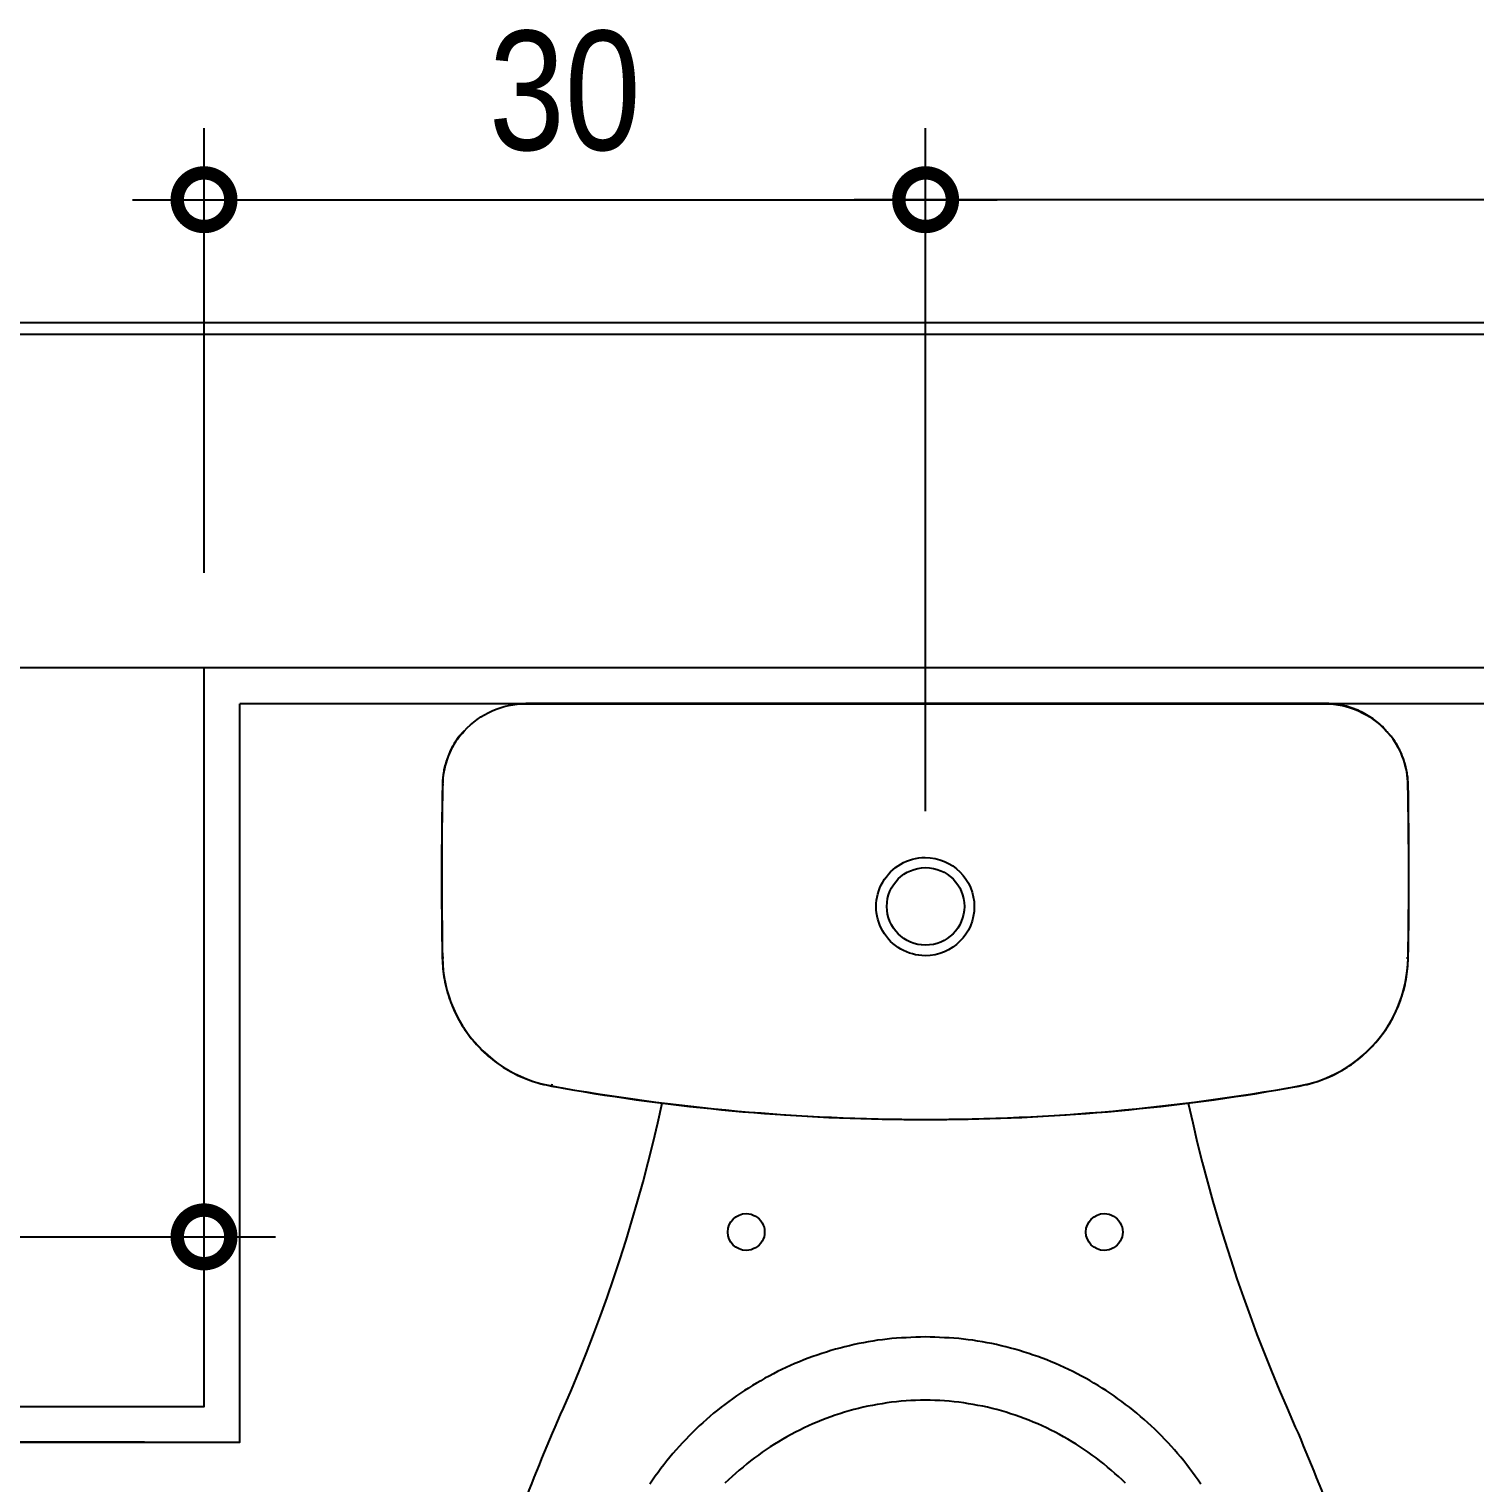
# Model space of a CAD drawing. Header units: metres. Extents: x 3 to 168, y -142 to 28.
# Drawn here: x 71.111 to 71.718, y -79.421 to -78.811 of the extents above; entities that cross this region are included whole.
import ezdxf

# ---------------------------------------------------------------- set-up
doc = ezdxf.new("R2010")
doc.units = ezdxf.units.M
for name, color, linetype in [('ARQ-ALV ACAB', 4, 'Continuous'), ('ARQ-ALV OSSO', 5, 'Continuous'), ('ARQ-DIM', 2, 'Continuous'), ('ARQ-HID', 2, 'Continuous')]:
    doc.layers.add(name, color=color, linetype=linetype)
doc.styles.add('Adesa', font='ARIALN.TTF')
doc.dimstyles.new('ADESA 1-0025', dxfattribs={"dimtxt": 0.05, "dimasz": 0.045, "dimexe": 0.03, "dimexo": 0.04, "dimgap": 0.02, "dimtad": 1, "dimtoh": 1, "dimdec": 0, "dimlfac": 100, "dimzin": 4, "dimtxsty": 'Adesa', "dimblk": 'DOTSMALL', "dimcen": 1, "dimdle": 0.03, "dimclrd": 1, "dimclre": 1, "dimclrt": 256, "dimazin": 1, "dimtm": 1e-09, "dimtfac": 1, "dimtdec": 0, "dimtix": 1, "dimtmove": 2, "dimatfit": 0, "dimldrblk": 'DOTSMALL', "dimfxl": 0.8, "dimtvp": 2, "dimtolj": 1, "dimtzin": 0, "dimarcsym": 0})

# ---------------------------------------------------------------- blocks, each defined once
blk = doc.blocks.new('ARQ-HID-BACIA CX')
blk.add_line((-0.00007, -0.175), (-0.00007, 0.175))
for points in [[(-0.01372, -0.19568), (-0.01423, -0.19605), (-0.01474, -0.19641), (-0.01526, -0.19677), (-0.01578, -0.19712), (-0.01631, -0.19746), (-0.01684, -0.19778), (-0.01739, -0.1981), (-0.01793, -0.19841), (-0.01849, -0.1987), (-0.01904, -0.19899), (-0.01961, -0.19927), (-0.02018, -0.19954), (-0.02075, -0.19979), (-0.02133, -0.20004), (-0.02191, -0.20027), (-0.02249, -0.2005), (-0.02308, -0.20072), (-0.02368, -0.20092), (-0.02427, -0.20111), (-0.02487, -0.2013), (-0.02548, -0.20147), (-0.02608, -0.20163), (-0.02669, -0.20178), (-0.02731, -0.20192), (-0.02792, -0.20205), (-0.02854, -0.20217), (-0.02916, -0.20227), (-0.02978, -0.20237), (-0.0304, -0.20246), (-0.03102, -0.20253), (-0.03165, -0.20259), (-0.03227, -0.20264), (-0.0329, -0.20268), (-0.03353, -0.2027), (-0.03415, -0.20273, -0.00878), (-0.10679, -0.20277), (-0.10794, -0.20271), (-0.10908, -0.20264), (-0.11022, -0.20256), (-0.11136, -0.20247), (-0.11249, -0.20236), (-0.11363, -0.20223), (-0.11476, -0.20207), (-0.11588, -0.20188), (-0.11701, -0.20166), (-0.11812, -0.20142), (-0.11924, -0.20116), (-0.12034, -0.20086), (-0.12144, -0.20055), (-0.12254, -0.20021), (-0.12362, -0.19986), (-0.1247, -0.19948), (-0.12577, -0.19908), (-0.12684, -0.19866), (-0.12789, -0.19822), (-0.12893, -0.19776), (-0.12997, -0.19727), (-0.13099, -0.19677), (-0.13201, -0.19624), (-0.13301, -0.19569), (-0.134, -0.19512), (-0.13498, -0.19453), (-0.13595, -0.19392), (-0.1369, -0.19329), (-0.13784, -0.19264), (-0.13877, -0.19197), (-0.13969, -0.19129), (-0.14058, -0.19058), (-0.14147, -0.18986), (-0.14234, -0.18912), (-0.14319, -0.18836), (-0.14403, -0.18758), (-0.14485, -0.18679), (-0.14566, -0.18598), (-0.14645, -0.18515), (-0.14722, -0.18431), (-0.14798, -0.18345), (-0.14872, -0.18257), (-0.14943, -0.18168), (-0.15013, -0.18078), (-0.15082, -0.17986), (-0.15148, -0.17893), (-0.15212, -0.17799), (-0.15275, -0.17703), (-0.15335, -0.17606), (-0.15393, -0.17508), (-0.1545, -0.17408), (-0.15504, -0.17308), (-0.15556, -0.17206), (-0.15607, -0.17103), (-0.15655, -0.17), (-0.15702, -0.16895), (-0.15746, -0.1679), (-0.15788, -0.16683), (-0.15827, -0.16576), (-0.15863, -0.16468), (-0.15897, -0.16359), (-0.15928, -0.16249), (-0.15957, -0.16138), (-0.15985, -0.16027), (-0.16011, -0.15916), (-0.16036, -0.15805), (-0.16061, -0.15693), (-0.16138, -0.15249), (-0.16215, -0.14805), (-0.1629, -0.1436), (-0.16363, -0.13915), (-0.16433, -0.1347), (-0.165, -0.13024), (-0.16565, -0.12578), (-0.16628, -0.12132), (-0.16689, -0.11685), (-0.16747, -0.11238), (-0.16803, -0.10791), (-0.16857, -0.10344), (-0.16909, -0.09896), (-0.16958, -0.09448), (-0.17005, -0.09), (-0.1705, -0.08551), (-0.17092, -0.08102), (-0.17132, -0.07653), (-0.1717, -0.07204), (-0.17206, -0.06755), (-0.17239, -0.06305), (-0.1727, -0.05856), (-0.17299, -0.05406), (-0.17325, -0.04956), (-0.17349, -0.04506), (-0.17371, -0.04055), (-0.17391, -0.03605), (-0.17408, -0.03155), (-0.17423, -0.02704), (-0.17436, -0.02254), (-0.17446, -0.01803), (-0.17453, -0.01352), (-0.17458, -0.00901), (-0.17462, -0.00451), (-0.17464, 0), (-0.17462, 0.00451), (-0.17458, 0.00901), (-0.17453, 0.01352), (-0.17446, 0.01803), (-0.17436, 0.02254), (-0.17423, 0.02704), (-0.17408, 0.03155), (-0.17391, 0.03605), (-0.17371, 0.04055), (-0.17349, 0.04506), (-0.17325, 0.04956), (-0.17299, 0.05406), (-0.1727, 0.05856), (-0.17239, 0.06305), (-0.17206, 0.06755), (-0.1717, 0.07204), (-0.17132, 0.07653), (-0.17092, 0.08102), (-0.1705, 0.08551), (-0.17005, 0.09), (-0.16958, 0.09448), (-0.16909, 0.09896), (-0.16857, 0.10344), (-0.16803, 0.10791), (-0.16747, 0.11238), (-0.16689, 0.11685), (-0.16628, 0.12132), (-0.16565, 0.12578), (-0.165, 0.13024), (-0.16433, 0.1347), (-0.16363, 0.13915), (-0.1629, 0.1436), (-0.16215, 0.14805), (-0.16138, 0.15249), (-0.16061, 0.15693), (-0.16036, 0.15805), (-0.16011, 0.15916), (-0.15985, 0.16027), (-0.15957, 0.16138), (-0.15928, 0.16249), (-0.15897, 0.16359), (-0.15863, 0.16468), (-0.15827, 0.16576), (-0.15788, 0.16683), (-0.15746, 0.1679), (-0.15702, 0.16895), (-0.15655, 0.17), (-0.15607, 0.17103), (-0.15556, 0.17206), (-0.15504, 0.17308), (-0.1545, 0.17408), (-0.15393, 0.17508), (-0.15335, 0.17606), (-0.15275, 0.17703), (-0.15212, 0.17799), (-0.15148, 0.17893), (-0.15082, 0.17986), (-0.15013, 0.18078), (-0.14943, 0.18168), (-0.14872, 0.18257), (-0.14798, 0.18345), (-0.14722, 0.18431), (-0.14645, 0.18515), (-0.14566, 0.18598), (-0.14485, 0.18679), (-0.14403, 0.18758), (-0.14319, 0.18836), (-0.14234, 0.18912), (-0.14147, 0.18986), (-0.14058, 0.19058), (-0.13969, 0.19129), (-0.13877, 0.19197), (-0.13784, 0.19264), (-0.1369, 0.19329), (-0.13595, 0.19392), (-0.13498, 0.19453), (-0.134, 0.19512), (-0.13301, 0.19569), (-0.13201, 0.19624), (-0.13099, 0.19677), (-0.12997, 0.19727), (-0.12893, 0.19776), (-0.12789, 0.19822), (-0.12684, 0.19866), (-0.12577, 0.19908), (-0.1247, 0.19948), (-0.12362, 0.19986), (-0.12254, 0.20021), (-0.12144, 0.20055), (-0.12034, 0.20086), (-0.11924, 0.20116), (-0.11812, 0.20142), (-0.11701, 0.20166), (-0.11588, 0.20188), (-0.11476, 0.20207), (-0.11363, 0.20223), (-0.11249, 0.20236), (-0.11136, 0.20247), (-0.11022, 0.20256), (-0.10908, 0.20264), (-0.10794, 0.20271), (-0.10679, 0.20277, -0.00878), (-0.03415, 0.20273), (-0.03353, 0.2027), (-0.0329, 0.20268), (-0.03227, 0.20264), (-0.03165, 0.20259), (-0.03102, 0.20253), (-0.0304, 0.20246), (-0.02978, 0.20237), (-0.02916, 0.20227), (-0.02854, 0.20217), (-0.02792, 0.20205), (-0.02731, 0.20192), (-0.02669, 0.20178), (-0.02608, 0.20163), (-0.02548, 0.20147), (-0.02487, 0.2013), (-0.02427, 0.20111), (-0.02368, 0.20092), (-0.02308, 0.20072), (-0.02249, 0.2005), (-0.02191, 0.20027), (-0.02133, 0.20004), (-0.02075, 0.19979), (-0.02018, 0.19954), (-0.01961, 0.19927), (-0.01904, 0.19899), (-0.01849, 0.1987), (-0.01793, 0.19841), (-0.01739, 0.1981), (-0.01684, 0.19778), (-0.01631, 0.19746), (-0.01578, 0.19712), (-0.01526, 0.19677), (-0.01474, 0.19641), (-0.01423, 0.19605), (-0.01372, 0.19568)], [(-0.01308, 0.195, 0.018828), (-0.0135, 0.19544)], [(-0.01328, -0.19509), (-0.01328, -0.1951), (-0.01328, -0.1951), (-0.01327, -0.19509), (-0.01324, -0.19506), (-0.01322, -0.19504), (-0.01316, -0.19498), (-0.01311, -0.19493), (-0.01299, -0.19482), (-0.01286, -0.1947), (-0.01279, -0.19463), (-0.01264, -0.19449), (-0.01247, -0.19434), (-0.01155, -0.19352, 0.212488), (-0.00007, -0.16772), (-0.00007, 0.16772, 0.212488), (-0.01155, 0.19352), (-0.01247, 0.19434), (-0.01264, 0.19449), (-0.01279, 0.19463), (-0.01286, 0.1947), (-0.01299, 0.19482), (-0.01311, 0.19493), (-0.01316, 0.19498), (-0.01322, 0.19504), (-0.01324, 0.19506), (-0.01327, 0.19509), (-0.01328, 0.1951), (-0.01328, 0.1951)], [(-0.01231, 0.1942, 0.002919), (-0.01155, 0.19353)], [(-0.16765, 0.1104), (-0.16776, 0.11042), (-0.17602, 0.11228), (-0.1842, 0.11422), (-0.19248, 0.1163), (-0.2008, 0.11849), (-0.20903, 0.12077), (-0.21715, 0.12313), (-0.22532, 0.12562), (-0.23351, 0.12822), (-0.24148, 0.13086), (-0.24931, 0.13356), (-0.25707, 0.13635), (-0.26479, 0.13922), (-0.27251, 0.14221), (-0.28026, 0.14532), (-0.28804, 0.14857), (-0.29584, 0.15194, 0.011149), (-0.33812, 0.16943)], [(-0.33812, -0.16942, 0.011149), (-0.29584, -0.15194), (-0.28804, -0.14857), (-0.28026, -0.14532), (-0.27251, -0.14221), (-0.26479, -0.13922), (-0.25707, -0.13635), (-0.24931, -0.13356), (-0.24148, -0.13086), (-0.23351, -0.12822), (-0.22532, -0.12562), (-0.21715, -0.12313), (-0.20903, -0.12077), (-0.2008, -0.11849), (-0.19248, -0.1163), (-0.1842, -0.11422), (-0.17602, -0.11228), (-0.16776, -0.11042), (-0.16765, -0.1104)], [(-0.01361, -0.19549, 0.018828), (-0.01319, -0.19505)]]:
    blk.add_lwpolyline(points, format="xyb")
at = {"ltscale": 0.000466036}
blk.add_lwpolyline([(-0.01328, -0.1951), (-0.01334, -0.19517, -0.017665), (-0.01364, -0.19551, -0.039631), (-0.01377, -0.19562, -0.158216), (-0.03415, -0.20265, -0.008778), (-0.10679, -0.2027), (-0.10952, -0.20259), (-0.11224, -0.20234), (-0.11494, -0.20196), (-0.11763, -0.20144), (-0.12028, -0.2008), (-0.1229, -0.20002), (-0.12547, -0.19912), (-0.128, -0.19809), (-0.13048, -0.19694), (-0.13289, -0.19567), (-0.13524, -0.19428), (-0.13752, -0.19278), (-0.13972, -0.19116), (-0.14184, -0.18945), (-0.14388, -0.18763), (-0.14582, -0.18571), (-0.14766, -0.1837), (-0.14941, -0.1816), (-0.15105, -0.17942), (-0.15258, -0.17716), (-0.15399, -0.17483), (-0.1553, -0.17243), (-0.15648, -0.16997), (-0.15754, -0.16746), (-0.15848, -0.1649), (-0.15929, -0.1623), (-0.15997, -0.15966), (-0.16053, -0.15692, -0.044623), (-0.17457, 0, -0.044623), (-0.16053, 0.15692), (-0.15997, 0.15966), (-0.15929, 0.1623), (-0.15848, 0.1649), (-0.15754, 0.16746), (-0.15648, 0.16997), (-0.1553, 0.17243), (-0.15399, 0.17483), (-0.15258, 0.17716), (-0.15105, 0.17942), (-0.14941, 0.1816), (-0.14766, 0.1837), (-0.14582, 0.18571), (-0.14388, 0.18763), (-0.14184, 0.18945), (-0.13972, 0.19116), (-0.13752, 0.19278), (-0.13524, 0.19428), (-0.13289, 0.19567), (-0.13048, 0.19694), (-0.128, 0.19809), (-0.12547, 0.19912), (-0.1229, 0.20002), (-0.12028, 0.2008), (-0.11763, 0.20144), (-0.11494, 0.20196), (-0.11224, 0.20234), (-0.10952, 0.20259), (-0.10679, 0.2027, -0.008778), (-0.03416, 0.20265, -0.158216), (-0.01377, 0.19562, -0.039631), (-0.01364, 0.19551, -0.017665), (-0.01334, 0.19517), (-0.01328, 0.1951)], format="xyb", dxfattribs=at)
at = {"ltscale": 0.00311}
for points in [[(-0.10678, 0.20206), (-0.10679, 0.2027)], [(-0.10678, -0.20206), (-0.10679, -0.2027)]]:
    blk.add_lwpolyline(points, dxfattribs=at)
at = {"ltscale": 0.00156}
blk.add_lwpolyline([(-0.0131, 0.19508), (-0.01335, 0.19529)], dxfattribs=at)
for points in [[(-0.01328, 0.1951), (-0.01328, 0.19509)], [(-0.01147, 0.19363), (-0.01087, 0.19305), (-0.01027, 0.19247), (-0.00968, 0.19189), (-0.00911, 0.19128), (-0.00855, 0.19066), (-0.00801, 0.19003), (-0.00749, 0.18938), (-0.00698, 0.18872), (-0.00649, 0.18805), (-0.00601, 0.18737), (-0.00555, 0.18668), (-0.0051, 0.18597), (-0.00468, 0.18526), (-0.00427, 0.18453), (-0.00388, 0.1838), (-0.0035, 0.18305), (-0.00314, 0.1823), (-0.00281, 0.18154), (-0.00249, 0.18077), (-0.00218, 0.18), (-0.0019, 0.17921), (-0.00164, 0.17842), (-0.00139, 0.17763), (-0.00116, 0.17683), (-0.00096, 0.17602), (-0.00077, 0.17521), (-0.0006, 0.1744), (-0.00045, 0.17358), (-0.00032, 0.17275), (-0.00021, 0.17193), (-0.00012, 0.1711), (-0.00006, 0.17027), (-0.00002, 0.16944), (0.00001, 0.16861), (0.00003, 0.16778)], [(0, 0.16772), (0, -0.16772)], [(-0.32765, 0.11564), (-0.32599, 0.11451), (-0.32435, 0.11335), (-0.32273, 0.11217), (-0.32112, 0.11097), (-0.31952, 0.10975), (-0.31795, 0.10851), (-0.31639, 0.10724), (-0.31485, 0.10595), (-0.31333, 0.10464), (-0.31183, 0.10331), (-0.31035, 0.10196), (-0.30888, 0.10058), (-0.30744, 0.09918), (-0.30602, 0.09777), (-0.30462, 0.09633), (-0.30324, 0.09487), (-0.30188, 0.09339), (-0.30055, 0.09189), (-0.29923, 0.09038), (-0.29794, 0.08884), (-0.29667, 0.08729), (-0.29542, 0.08572), (-0.29419, 0.08413), (-0.29299, 0.08252), (-0.29181, 0.08089), (-0.29065, 0.07925), (-0.28952, 0.07759), (-0.28841, 0.07592), (-0.28733, 0.07423), (-0.28627, 0.07252), (-0.28523, 0.0708), (-0.28423, 0.06907), (-0.28324, 0.06732), (-0.28228, 0.06555), (-0.28135, 0.06378), (-0.28044, 0.06199), (-0.27956, 0.06018), (-0.2787, 0.05837), (-0.27787, 0.05654), (-0.27707, 0.0547), (-0.27629, 0.05285), (-0.27554, 0.05098), (-0.27482, 0.04911), (-0.27413, 0.04723), (-0.27346, 0.04533), (-0.27282, 0.04343), (-0.27221, 0.04152), (-0.27163, 0.0396), (-0.27107, 0.03767), (-0.27054, 0.03573), (-0.27003, 0.03379), (-0.26955, 0.03184), (-0.2691, 0.02988), (-0.26868, 0.02792), (-0.26828, 0.02595), (-0.26792, 0.02398), (-0.26759, 0.02199), (-0.26729, 0.02001), (-0.26702, 0.01802), (-0.2668, 0.01603), (-0.2666, 0.01403), (-0.26644, 0.01203), (-0.2663, 0.01003), (-0.26619, 0.00802), (-0.26609, 0.00602), (-0.26601, 0.00401), (-0.26593, 0.00201), (-0.26586, 0), (-0.26593, -0.00201), (-0.26601, -0.00401), (-0.26609, -0.00602), (-0.26619, -0.00802), (-0.2663, -0.01003), (-0.26644, -0.01203), (-0.2666, -0.01403), (-0.2668, -0.01603), (-0.26702, -0.01802), (-0.26729, -0.02001), (-0.26759, -0.02199), (-0.26792, -0.02398), (-0.26828, -0.02595), (-0.26868, -0.02792), (-0.2691, -0.02988), (-0.26955, -0.03184), (-0.27003, -0.03379), (-0.27054, -0.03573), (-0.27107, -0.03767), (-0.27163, -0.0396), (-0.27221, -0.04152), (-0.27282, -0.04343), (-0.27346, -0.04533), (-0.27413, -0.04723), (-0.27482, -0.04911), (-0.27554, -0.05098), (-0.27629, -0.05285), (-0.27707, -0.0547), (-0.27787, -0.05654), (-0.2787, -0.05837), (-0.27956, -0.06018), (-0.28044, -0.06199), (-0.28135, -0.06378), (-0.28228, -0.06555), (-0.28324, -0.06732), (-0.28423, -0.06907), (-0.28523, -0.0708), (-0.28627, -0.07252), (-0.28733, -0.07423), (-0.28841, -0.07592), (-0.28952, -0.07759), (-0.29065, -0.07925), (-0.29181, -0.08089), (-0.29299, -0.08252), (-0.29419, -0.08413), (-0.29542, -0.08572), (-0.29667, -0.08729), (-0.29794, -0.08884), (-0.29923, -0.09038), (-0.30055, -0.09189), (-0.30188, -0.09339), (-0.30324, -0.09487), (-0.30462, -0.09633), (-0.30602, -0.09777), (-0.30744, -0.09918), (-0.30888, -0.10058), (-0.31035, -0.10196), (-0.31183, -0.10331), (-0.31333, -0.10464), (-0.31485, -0.10595), (-0.31639, -0.10724), (-0.31795, -0.10851), (-0.31952, -0.10975), (-0.32112, -0.11097), (-0.32273, -0.11217), (-0.32435, -0.11335), (-0.32599, -0.11451), (-0.32765, -0.11564)], [(-0.32732, 0.08408), (-0.32589, 0.08261), (-0.3245, 0.08112), (-0.32313, 0.0796), (-0.32179, 0.07807), (-0.32047, 0.07651), (-0.31918, 0.07493), (-0.31792, 0.07333), (-0.31668, 0.07172), (-0.31547, 0.07008), (-0.31429, 0.06842), (-0.31314, 0.06674), (-0.31201, 0.06505), (-0.31092, 0.06334), (-0.30985, 0.06161), (-0.30881, 0.05986), (-0.3078, 0.0581), (-0.30683, 0.05632), (-0.30588, 0.05453), (-0.30496, 0.05272), (-0.30407, 0.05089), (-0.30322, 0.04906), (-0.30239, 0.0472), (-0.3016, 0.04534), (-0.30083, 0.04346), (-0.3001, 0.04157), (-0.2994, 0.03967), (-0.29874, 0.03776), (-0.2981, 0.03583), (-0.2975, 0.0339), (-0.29693, 0.03196), (-0.2964, 0.03001), (-0.29589, 0.02805), (-0.29542, 0.02608), (-0.29499, 0.0241), (-0.29459, 0.02212), (-0.29422, 0.02013), (-0.29389, 0.01813), (-0.29359, 0.01613), (-0.29332, 0.01413), (-0.29309, 0.01212), (-0.2929, 0.0101), (-0.29274, 0.00808), (-0.29261, 0.00607), (-0.29252, 0.00404), (-0.29247, 0.00202), (-0.29245, 0), (-0.29247, -0.00202), (-0.29252, -0.00404), (-0.29261, -0.00607), (-0.29274, -0.00808), (-0.2929, -0.0101), (-0.29309, -0.01212), (-0.29332, -0.01413), (-0.29359, -0.01613), (-0.29389, -0.01813), (-0.29422, -0.02013), (-0.29459, -0.02212), (-0.29499, -0.0241), (-0.29542, -0.02608), (-0.29589, -0.02805), (-0.2964, -0.03001), (-0.29693, -0.03196), (-0.2975, -0.0339), (-0.2981, -0.03583), (-0.29874, -0.03776), (-0.2994, -0.03967), (-0.3001, -0.04157), (-0.30083, -0.04346), (-0.3016, -0.04534), (-0.30239, -0.0472), (-0.30322, -0.04906), (-0.30407, -0.05089), (-0.30496, -0.05272), (-0.30588, -0.05453), (-0.30683, -0.05632), (-0.3078, -0.0581), (-0.30881, -0.05986), (-0.30985, -0.06161), (-0.31092, -0.06334), (-0.31201, -0.06505), (-0.31314, -0.06674), (-0.31429, -0.06842), (-0.31547, -0.07008), (-0.31668, -0.07172), (-0.31792, -0.07333), (-0.31918, -0.07493), (-0.32047, -0.07651), (-0.32179, -0.07807), (-0.32313, -0.0796), (-0.3245, -0.08112), (-0.32589, -0.08261), (-0.32732, -0.08408)], [(-0.01146, -0.19362), (-0.01162, -0.19376), (-0.0117, -0.19383), (-0.01186, -0.19397), (-0.01234, -0.19439), (-0.01264, -0.19465), (-0.01284, -0.19483), (-0.0129, -0.19489), (-0.01296, -0.19494), (-0.01301, -0.19499), (-0.01305, -0.19503), (-0.0131, -0.19507)]]:
    blk.add_lwpolyline(points)
at = {"ltscale": 0.00179}
for points in [[(-0.00045, 0.16772), (-0.00008, 0.16772)], [(-0.00045, -0.16772), (-0.00008, -0.16772)]]:
    blk.add_lwpolyline(points, dxfattribs=at)
for points in [[(-0.21411, 0.07516, 1), (-0.22955, 0.07516, 1)], [(-0.06465, 0, 1), (-0.10584, 0, 1)], [(-0.06888, 0.00014, 1), (-0.10143, 0.00014, 1)], [(-0.21411, -0.07516, 1), (-0.22955, -0.07516, 1)]]:
    blk.add_lwpolyline(points, format="xyb", close=True)
at = {"ltscale": 0.003392}
blk.add_lwpolyline([(-0.15984, -0.15679), (-0.16053, -0.15692)], dxfattribs=at)
at = {"ltscale": 0.002755}
blk.add_lwpolyline([(-0.03417, -0.20208), (-0.03415, -0.20265)], dxfattribs=at)
blk = doc.blocks.new('_DotSmall')
at = {"color": 0, "linetype": 'ByBlock', "const_width": 0.5}
blk.add_lwpolyline([(-0.0625, 0, 1), (0.0625, 0, 1)], format="xyb", close=True, dxfattribs=at)
blk = doc.blocks.new('*D218')
at = {"layer": 'ARQ-DIM', "color": 1, "lineweight": -2, "transparency": 16777216}
for p, q in [((71.48743, -79.13881), (71.48743, -78.85218)), ((72.21065, -79.03874), (72.21065, -78.85218)), ((72.24065, -78.88218), (71.45743, -78.88218))]:
    blk.add_line(p, q, dxfattribs=at)
at = {"layer": 'Defpoints', "color": 0, "transparency": 16777216}
for p in [(71.48743, -78.88218), (72.21065, -79.07874, 0), (71.48743, -79.17881, 0.00001)]:
    blk.add_point(p, dxfattribs=at)
at = {"layer": 'ARQ-DIM', "color": 1, "lineweight": -2, "transparency": 16777216, "xscale": 0.045, "yscale": 0.045, "zscale": 0.045, "rotation": 180}
blk.add_blockref('_DotSmall', (71.48743, -78.88218), dxfattribs=at)
at = {"layer": 'ARQ-DIM', "color": 1, "lineweight": -2, "transparency": 16777216, "xscale": 0.045, "yscale": 0.045, "zscale": 0.045}
blk.add_blockref('_DotSmall', (72.21065, -78.88218), dxfattribs=at)
at = {"layer": 'ARQ-DIM', "transparency": 16777216, "insert": (71.84904, -78.83708), "char_height": 0.05, "attachment_point": 5, "style": 'Adesa'}
blk.add_mtext('\\A1;72', dxfattribs=at)
blk = doc.blocks.new('*D219')
at = {"layer": 'ARQ-DIM', "color": 1, "lineweight": -2, "transparency": 16777216}
for p, q in [((71.1845, -79.03873), (71.1845, -78.85218)), ((71.48743, -79.03873), (71.48743, -78.85218)), ((71.1545, -78.88218), (71.51743, -78.88218))]:
    blk.add_line(p, q, dxfattribs=at)
at = {"layer": 'Defpoints', "color": 0, "transparency": 16777216}
for p in [(71.48743, -78.88218), (71.1845, -79.07873, 0), (71.48743, -79.07873)]:
    blk.add_point(p, dxfattribs=at)
at = {"layer": 'ARQ-DIM', "color": 1, "lineweight": -2, "transparency": 16777216, "xscale": 0.045, "yscale": 0.045, "zscale": 0.045, "rotation": 180}
blk.add_blockref('_DotSmall', (71.1845, -78.88218), dxfattribs=at)
at = {"layer": 'ARQ-DIM', "color": 1, "lineweight": -2, "transparency": 16777216, "xscale": 0.045, "yscale": 0.045, "zscale": 0.045}
blk.add_blockref('_DotSmall', (71.48743, -78.88218), dxfattribs=at)
at = {"layer": 'ARQ-DIM', "transparency": 16777216, "insert": (71.33596, -78.83665), "char_height": 0.05, "attachment_point": 5, "style": 'Adesa'}
blk.add_mtext('\\A1;30', dxfattribs=at)
blk = doc.blocks.new('*D221')
at = {"layer": 'ARQ-DIM', "color": 1, "lineweight": -2, "transparency": 16777216}
for p, q in [((70.78978, -79.36377), (70.78978, -79.28753)), ((71.1845, -79.34877), (71.1845, -79.28753)), ((70.75978, -79.31753), (71.2145, -79.31753))]:
    blk.add_line(p, q, dxfattribs=at)
at = {"layer": 'Defpoints', "color": 0, "transparency": 16777216}
for p in [(71.1845, -79.31753), (71.1845, -79.38877, 0), (70.78978, -79.40377, 0)]:
    blk.add_point(p, dxfattribs=at)
at = {"layer": 'ARQ-DIM', "color": 1, "lineweight": -2, "transparency": 16777216, "xscale": 0.045, "yscale": 0.045, "zscale": 0.045, "rotation": 180}
blk.add_blockref('_DotSmall', (70.78978, -79.31753), dxfattribs=at)
at = {"layer": 'ARQ-DIM', "color": 1, "lineweight": -2, "transparency": 16777216, "xscale": 0.045, "yscale": 0.045, "zscale": 0.045}
blk.add_blockref('_DotSmall', (71.1845, -79.31753), dxfattribs=at)
at = {"layer": 'ARQ-DIM', "transparency": 16777216, "insert": (70.98714, -79.272), "char_height": 0.05, "attachment_point": 5, "style": 'Adesa'}
blk.add_mtext('\\A1;39', dxfattribs=at)
blk = doc.blocks.new('*D223')
at = {"layer": 'ARQ-DIM', "color": 1, "lineweight": -2, "transparency": 16777216}
for p, q in [((71.1995, -79.44377), (71.1995, -80.01031)), ((71.81065, -79.53366), (71.81065, -80.01031)), ((71.84065, -79.98031), (71.1695, -79.98031))]:
    blk.add_line(p, q, dxfattribs=at)
at = {"layer": 'Defpoints', "color": 0, "transparency": 16777216}
for p in [(71.1995, -79.40377, 0.00001), (71.81065, -79.49366), (71.1995, -79.98031)]:
    blk.add_point(p, dxfattribs=at)
at = {"layer": 'ARQ-DIM', "color": 1, "lineweight": -2, "transparency": 16777216, "xscale": 0.045, "yscale": 0.045, "zscale": 0.045, "rotation": 180}
blk.add_blockref('_DotSmall', (71.1995, -79.98031), dxfattribs=at)
at = {"layer": 'ARQ-DIM', "color": 1, "lineweight": -2, "transparency": 16777216, "xscale": 0.045, "yscale": 0.045, "zscale": 0.045}
blk.add_blockref('_DotSmall', (71.81065, -79.98031), dxfattribs=at)
at = {"layer": 'ARQ-DIM', "transparency": 16777216, "insert": (71.50507, -79.89298), "char_height": 0.05, "attachment_point": 5, "style": 'Adesa'}
blk.add_mtext('\\A1;61\\Pmín. 60cm', dxfattribs=at)
blk = doc.blocks.new('*D225')
at = {"layer": 'ARQ-DIM', "color": 1, "lineweight": -2, "transparency": 16777216}
for p, q in [((71.05037, -79.37377), (71.05037, -80.36377)), ((71.1595, -79.40377), (71.02037, -79.40377)), ((71.1595, -80.33377), (71.02037, -80.33377))]:
    blk.add_line(p, q, dxfattribs=at)
at = {"layer": 'Defpoints', "color": 0, "transparency": 16777216}
for p in [(71.1995, -79.40377, 0), (71.05037, -80.33377), (71.1995, -80.33377)]:
    blk.add_point(p, dxfattribs=at)
at = {"layer": 'ARQ-DIM', "color": 1, "lineweight": -2, "transparency": 16777216, "xscale": 0.045, "yscale": 0.045, "zscale": 0.045}
for p, rotation in [((71.05037, -79.40377), 90), ((71.05037, -80.33377), 270)]:
    blk.add_blockref('_DotSmall', p, dxfattribs=dict(at, rotation=rotation))
at = {"layer": 'ARQ-DIM', "transparency": 16777216, "insert": (71.00485, -79.6193), "char_height": 0.05, "attachment_point": 5, "rotation": 90, "style": 'Adesa'}
blk.add_mtext('\\A1;93', dxfattribs=at)
blk = doc.blocks.new('AREAS MOLHADAS')
at = {"layer": 'ARQ-ALV ACAB'}
blk.add_lwpolyline([(70.40442, -78.93375), (72.83277, -78.93374)], dxfattribs=at)
for points, elevation in [([(70.42949, -79.40377), (71.1995, -79.40377), (71.1995, -79.09373)], 0), ([(72.61065, -79.09374), (71.1995, -79.09373)], 0.00001)]:
    blk.add_lwpolyline(points, dxfattribs=dict(at, elevation=elevation))
at = {"layer": 'ARQ-ALV OSSO'}
for points, elevation in [([(72.83277, -78.93874), (70.24042, -78.93872)], 0.00001), ([(72.83277, -79.07874), (70.41447, -79.07872)], 0.00001), ([(70.41449, -79.38877), (71.1845, -79.38877), (71.1845, -79.07873)], 0)]:
    blk.add_lwpolyline(points, dxfattribs=dict(at, elevation=elevation))
at = {"layer": 'ARQ-HID', "lineweight": -2, "extrusion": (0, 0, -1), "zscale": -1, "rotation": 89.99993773198928}
blk.add_blockref('ARQ-HID-BACIA CX', (-71.48729, -79.09366, -0.00001), dxfattribs=at)
at = {"layer": 'ARQ-DIM'}
for base, p1, p2, picture, middle in [((71.48743, -78.88218), (71.1845, -79.07873, 0), (71.48743, -79.07873), '*D219', (71.33596, -78.83665)), ((71.48743, -78.88218), (72.21065, -79.07874, 0), (71.48743, -79.17881, 0.00001), '*D218', (71.84904, -78.83708)), ((71.1845, -79.31753), (70.78978, -79.40377, 0), (71.1845, -79.38877, 0), '*D221', (70.98714, -79.272))]:
    dim = blk.add_linear_dim(base=base, p1=p1, p2=p2, dimstyle='ADESA 1-0025', dxfattribs=at)
    dim.commit()
    dim.dimension.update_dxf_attribs({"geometry": picture, "text_midpoint": middle})
dim = blk.add_linear_dim(base=(71.05037, -80.33377), p1=(71.1995, -79.40377, 0), p2=(71.1995, -80.33377), angle=90, dimstyle='ADESA 1-0025', dxfattribs=at)
dim.commit()
dim.dimension.update_dxf_attribs({"geometry": '*D225', "text_midpoint": (71.00485, -79.6193), "dimtype": 128})
dim = blk.add_linear_dim(base=(71.1995, -79.98031, 0), p1=(71.81065, -79.49366, 0), p2=(71.1995, -79.40377, 0), text='<>\\Pmín. 60cm', dimstyle='ADESA 1-0025', dxfattribs=at)
dim.commit()
dim.dimension.update_dxf_attribs({"geometry": '*D223', "text_midpoint": (71.50507, -79.89298, 0)})

msp = doc.modelspace()

# ---------------------------------------------------------------- block references
msp.add_blockref('AREAS MOLHADAS', (0, 0))

doc.saveas('drawing.dxf')
